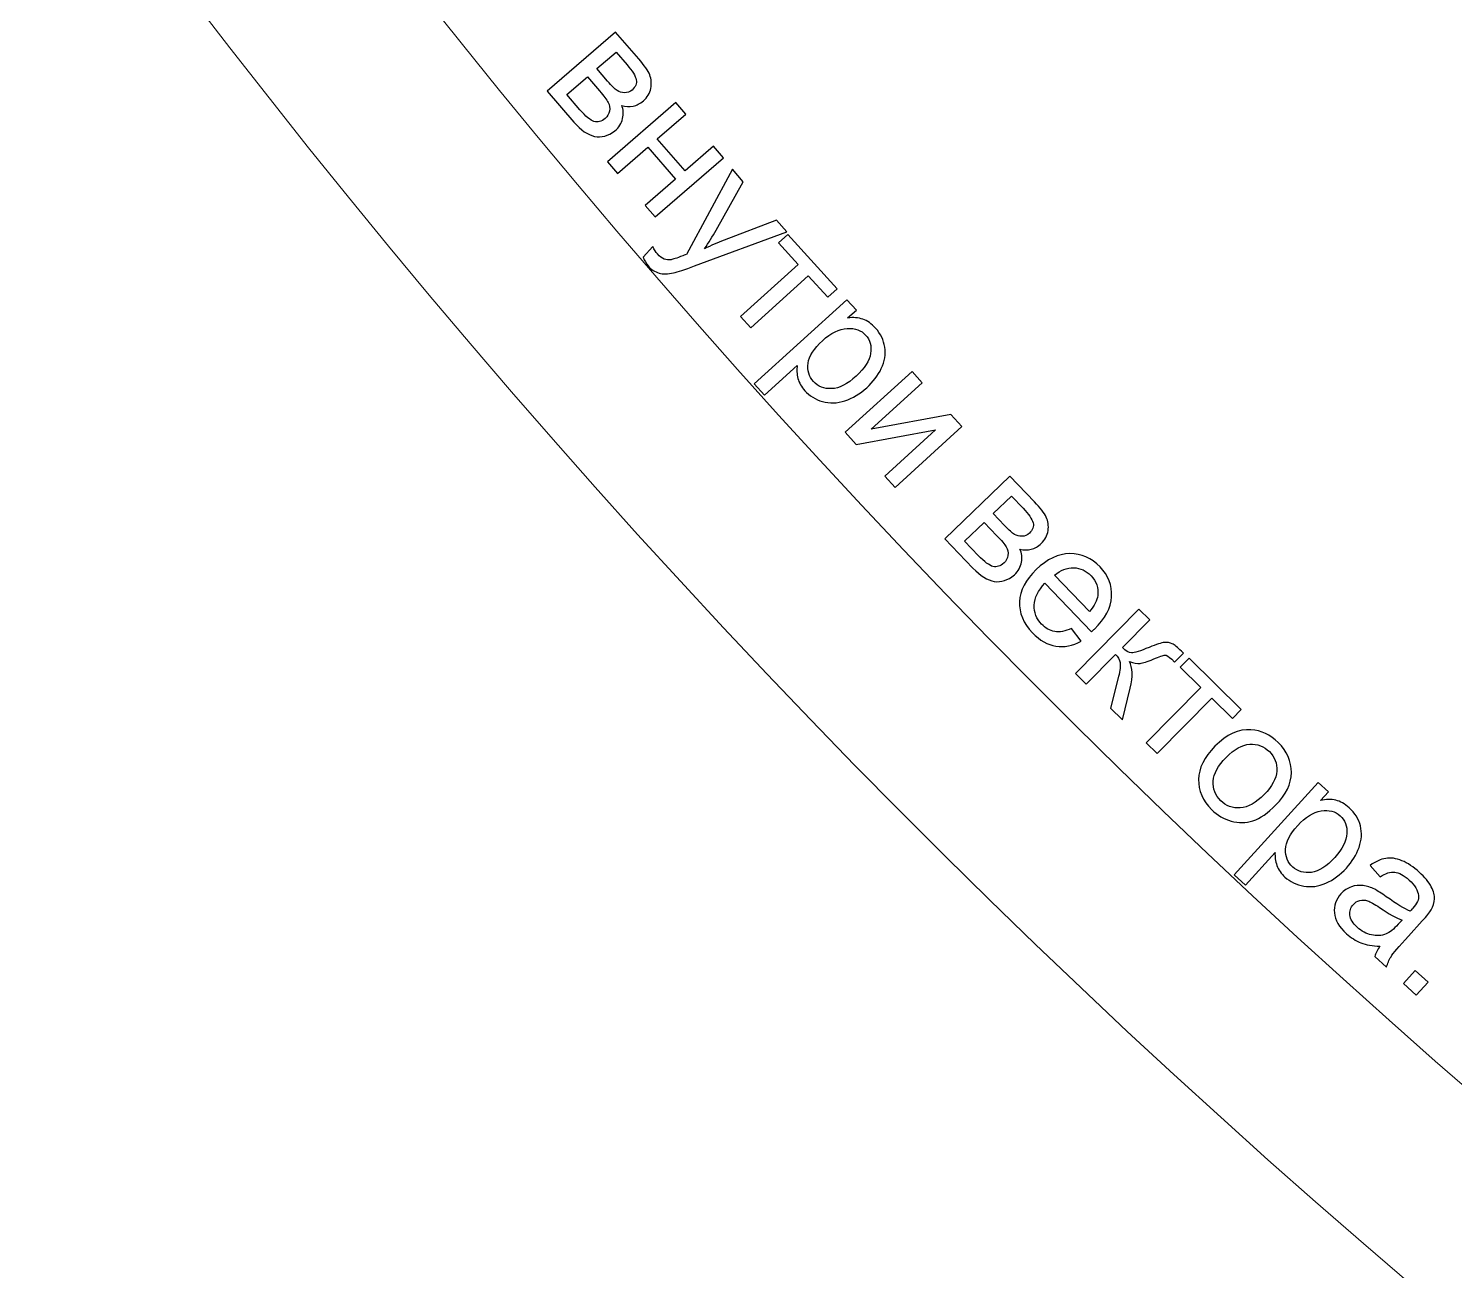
# Model space of a CAD drawing. Header units: millimetres. Extents: x -998 to 1016, y -1915 to 1914.
# Drawn here: x -131.8 to -62.6, y -1818.9 to -1758.6 of the extents above; entities that cross this region are included whole.
import ezdxf

# ---------------------------------------------------------------- set-up
doc = ezdxf.new("R2010")
doc.units = ezdxf.units.MM
doc.header["$MEASUREMENT"] = 0
doc.layers.add('layer 1', color=7, linetype='Continuous')

msp = doc.modelspace()

# ---------------------------------------------------------------- linework, layer by layer
at = {"layer": 'layer 1', "color": 2, "lineweight": 20}
msp.add_open_spline([(194.3957, -1114.8459), (124.2, -1114.8458), (58.2417, -1132.9496), (0.896, -1164.7091), (0.896, -1164.7091), (0.896, -1164.7091), (-12.0945, -1172.2086), (-12.0945, -1172.2086), (-12.0945, -1172.2086), (-125.2622, -1240.5539), (-201.8214, -1363.3757), (-205.4554, -1504.3458), (-205.4554, -1504.3458), (-205.4554, -1504.3458), (-170.9966, -1504.3458), (-170.9966, -1504.3458), (-170.9966, -1504.3458), (-170.9965, -1502.689), (-169.6534, -1501.3459), (-167.9964, -1501.3458), (-167.9964, -1501.3458), (-166.3398, -1501.3458), (-164.9752, -1502.6895), (-164.9966, -1504.3458), (-164.9966, -1504.3458), (-164.9966, -1504.3458), (-164.9967, -1504.3537), (-164.9967, -1504.3537), (-164.9967, -1504.3537), (-164.9967, -1504.3537), (-164.9967, -1525.3381), (-164.9967, -1525.3381), (-164.9967, -1525.3381), (-164.9967, -1525.3381), (-164.9966, -1525.3459), (-164.9966, -1525.3459), (-164.9966, -1525.3459), (-164.9752, -1527.0022), (-166.3398, -1528.3458), (-167.9966, -1528.3459), (-167.9966, -1528.3459), (-169.6534, -1528.3458), (-170.9965, -1527.0026), (-170.9965, -1525.3457), (-170.9965, -1525.3457), (-170.9965, -1525.3457), (-205.4554, -1525.3457), (-205.4554, -1525.3457), (-205.4554, -1525.3457), (-201.8212, -1666.315), (-125.2624, -1789.1349), (-12.0967, -1857.4819), (-12.0967, -1857.4819), (-12.0967, -1857.4819), (0.8935, -1864.9816), (0.8935, -1864.9816), (0.8935, -1864.9816), (58.2391, -1896.7429), (124.1991, -1914.8459), (194.3956, -1914.8459), (194.3956, -1914.8459), (263.5146, -1914.8459), (328.5246, -1897.2959), (385.2469, -1866.4366), (385.2469, -1866.4366), (385.2469, -1866.4366), (367.9563, -1836.489), (367.9563, -1836.489), (367.9563, -1836.489), (366.5217, -1837.3173), (364.6868, -1836.8255), (363.8584, -1835.3909), (363.8584, -1835.3909), (363.03, -1833.956), (363.5113, -1832.1024), (364.9564, -1831.2928), (364.9564, -1831.2928), (364.9564, -1831.2928), (364.9632, -1831.289), (364.9632, -1831.289), (364.9632, -1831.289), (364.9632, -1831.289), (383.1363, -1820.7968), (383.1363, -1820.7968), (383.1363, -1820.7968), (383.1363, -1820.7968), (383.143, -1820.7928), (383.143, -1820.7928), (383.143, -1820.7928), (384.5665, -1819.946), (386.4126, -1820.4561), (387.241, -1821.8909), (387.241, -1821.8909), (388.0694, -1823.3256), (387.5779, -1825.1605), (386.143, -1825.9889), (386.143, -1825.9889), (386.143, -1825.9889), (403.4201, -1855.9137), (403.4201, -1855.9137), (403.4201, -1855.9137), (515.9759, -1786.7795), (591.7027, -1663.5077), (594.3007, -1522.3458), (594.3007, -1522.3458), (594.3007, -1522.3458), (594.3007, -1507.3459), (594.3007, -1507.3459), (594.3007, -1507.3459), (591.7029, -1366.1862), (515.9772, -1242.9176), (403.4252, -1173.7812), (403.4252, -1173.7812), (403.4252, -1173.7812), (386.1526, -1203.6984), (386.1526, -1203.6984), (386.1526, -1203.6984), (387.5872, -1204.5268), (388.079, -1206.3617), (387.2506, -1207.7965), (387.2506, -1207.7965), (386.4221, -1209.2312), (384.5762, -1209.7413), (383.1525, -1208.8946), (383.1525, -1208.8946), (383.1525, -1208.8946), (383.1459, -1208.8906), (383.1459, -1208.8906), (383.1459, -1208.8906), (383.1459, -1208.8906), (364.9728, -1198.3983), (364.9728, -1198.3983), (364.9728, -1198.3983), (364.9728, -1198.3983), (364.9661, -1198.3945), (364.9661, -1198.3945), (364.9661, -1198.3945), (363.5207, -1197.5851), (363.0396, -1195.7313), (363.868, -1194.2965), (363.868, -1194.2965), (364.6963, -1192.8617), (366.531, -1192.37), (367.9659, -1193.1984), (367.9659, -1193.1984), (367.9659, -1193.1984), (385.2521, -1163.2578), (385.2521, -1163.2578), (385.2521, -1163.2578), (328.5313, -1132.3934), (263.5166, -1114.8459), (194.3957, -1114.8459)], degree=3, knots=[0, 0, 0, 0, 0.025641, 0.025641, 0.025641, 0.025641, 0.0512821, 0.0512821, 0.0512821, 0.0512821, 0.0769231, 0.0769231, 0.0769231, 0.0769231, 0.1025641, 0.1025641, 0.1025641, 0.1025641, 0.1282051, 0.1282051, 0.1282051, 0.1282051, 0.1538462, 0.1538462, 0.1538462, 0.1538462, 0.1794872, 0.1794872, 0.1794872, 0.1794872, 0.2051282, 0.2051282, 0.2051282, 0.2051282, 0.2307692, 0.2307692, 0.2307692, 0.2307692, 0.2564103, 0.2564103, 0.2564103, 0.2564103, 0.2820513, 0.2820513, 0.2820513, 0.2820513, 0.3076923, 0.3076923, 0.3076923, 0.3076923, 0.3333333, 0.3333333, 0.3333333, 0.3333333, 0.3589744, 0.3589744, 0.3589744, 0.3589744, 0.3846154, 0.3846154, 0.3846154, 0.3846154, 0.4102564, 0.4102564, 0.4102564, 0.4102564, 0.4358974, 0.4358974, 0.4358974, 0.4358974, 0.4615385, 0.4615385, 0.4615385, 0.4615385, 0.4871795, 0.4871795, 0.4871795, 0.4871795, 0.5128205, 0.5128205, 0.5128205, 0.5128205, 0.5384615, 0.5384615, 0.5384615, 0.5384615, 0.5641026, 0.5641026, 0.5641026, 0.5641026, 0.5897436, 0.5897436, 0.5897436, 0.5897436, 0.6153846, 0.6153846, 0.6153846, 0.6153846, 0.6410256, 0.6410256, 0.6410256, 0.6410256, 0.6666667, 0.6666667, 0.6666667, 0.6666667, 0.6923077, 0.6923077, 0.6923077, 0.6923077, 0.7179487, 0.7179487, 0.7179487, 0.7179487, 0.7435897, 0.7435897, 0.7435897, 0.7435897, 0.7692308, 0.7692308, 0.7692308, 0.7692308, 0.7948718, 0.7948718, 0.7948718, 0.7948718, 0.8205128, 0.8205128, 0.8205128, 0.8205128, 0.8461538, 0.8461538, 0.8461538, 0.8461538, 0.8717949, 0.8717949, 0.8717949, 0.8717949, 0.8974359, 0.8974359, 0.8974359, 0.8974359, 0.9230769, 0.9230769, 0.9230769, 0.9230769, 0.9487179, 0.9487179, 0.9487179, 0.9487179, 1, 1, 1, 1], dxfattribs=at)
at = {"layer": 'layer 1', "color": 250, "lineweight": 20}
msp.add_open_spline([(-196.2882, -1498.3028), (-196.2882, -1498.3028), (-196.1118, -1534.3457), (-196.1118, -1534.3457), (-196.1118, -1534.3457), (-189.6966, -1664.3935), (-119.0087, -1782.3638), (-7.5194, -1849.7323), (-7.5194, -1849.7323), (-7.5194, -1849.7323), (5.3237, -1857.1471), (5.3237, -1857.1471), (5.3237, -1857.1471), (63.3321, -1889.2601), (128.1011, -1905.8459), (194.3956, -1905.8459), (194.3956, -1905.8459), (269.9836, -1905.8459), (333.9758, -1880.035), (398.2295, -1843.2738)], degree=3, knots=[0, 0, 0, 0, 0.1666667, 0.1666667, 0.1666667, 0.1666667, 0.3333333, 0.3333333, 0.3333333, 0.3333333, 0.5, 0.5, 0.5, 0.5, 0.6666667, 0.6666667, 0.6666667, 0.6666667, 1, 1, 1, 1], dxfattribs=at)
at = {"layer": 'layer 1', "color": 250}
for points, knots in [([(-103.3241, -1758.7656), (-103.3241, -1758.7656), (-102.203, -1760.0618), (-102.203, -1760.0618), (-102.203, -1760.0618), (-101.9266, -1760.3814), (-101.7481, -1760.6409), (-101.6674, -1760.842), (-101.6674, -1760.842), (-101.5867, -1761.0432), (-101.5681, -1761.2603), (-101.6141, -1761.495), (-101.6141, -1761.495), (-101.6588, -1761.7283), (-101.7799, -1761.9309), (-101.9775, -1762.1019), (-101.9775, -1762.1019), (-102.1359, -1762.2387), (-102.3031, -1762.3261), (-102.4778, -1762.3614), (-102.4778, -1762.3614), (-102.6511, -1762.3981), (-102.8346, -1762.3855), (-103.0285, -1762.3222), (-103.0285, -1762.3222), (-102.945, -1762.5233), (-102.9305, -1762.7376), (-102.9837, -1762.9639), (-102.9837, -1762.9639), (-103.0369, -1763.1901), (-103.1609, -1763.3887), (-103.3571, -1763.5582), (-103.3571, -1763.5582), (-103.6895, -1763.8093), (-104.0203, -1763.898), (-104.3483, -1763.826), (-104.3483, -1763.826), (-104.6778, -1763.7538), (-105.0098, -1763.5222), (-105.3475, -1763.1327), (-105.3475, -1763.1327), (-105.3475, -1763.1327), (-106.6423, -1761.6361), (-106.6423, -1761.6361), (-106.6423, -1761.6361), (-106.6423, -1761.6361), (-103.3241, -1758.7656), (-103.3241, -1758.7656)], [0, 0, 0, 0, 0.0769231, 0.0769231, 0.0769231, 0.0769231, 0.1538462, 0.1538462, 0.1538462, 0.1538462, 0.2307692, 0.2307692, 0.2307692, 0.2307692, 0.3076923, 0.3076923, 0.3076923, 0.3076923, 0.3846154, 0.3846154, 0.3846154, 0.3846154, 0.4615385, 0.4615385, 0.4615385, 0.4615385, 0.5384615, 0.5384615, 0.5384615, 0.5384615, 0.6153846, 0.6153846, 0.6153846, 0.6153846, 0.6923077, 0.6923077, 0.6923077, 0.6923077, 0.7692308, 0.7692308, 0.7692308, 0.7692308, 0.8461538, 0.8461538, 0.8461538, 0.8461538, 1, 1, 1, 1]), ([(-104.2339, -1760.537), (-104.2339, -1760.537), (-103.7155, -1761.1367), (-103.7155, -1761.1367), (-103.7155, -1761.1367), (-103.5075, -1761.3764), (-103.3538, -1761.5289), (-103.2502, -1761.5972), (-103.2502, -1761.5972), (-103.1481, -1761.6655), (-103.0278, -1761.7012), (-102.8909, -1761.7072), (-102.8909, -1761.7072), (-102.754, -1761.7117), (-102.6316, -1761.6684), (-102.5265, -1761.5772), (-102.5265, -1761.5772), (-102.3513, -1761.4248), (-102.2821, -1761.2577), (-102.3217, -1761.0746), (-102.3217, -1761.0746), (-102.3599, -1760.8914), (-102.5086, -1760.6499), (-102.7678, -1760.35), (-102.7678, -1760.35), (-102.7678, -1760.35), (-103.3036, -1759.7307), (-103.3036, -1759.7307), (-103.3036, -1759.7307), (-103.3036, -1759.7307), (-104.2339, -1760.537), (-104.2339, -1760.537)], [0, 0, 0, 0, 0.1111111, 0.1111111, 0.1111111, 0.1111111, 0.2222222, 0.2222222, 0.2222222, 0.2222222, 0.3333333, 0.3333333, 0.3333333, 0.3333333, 0.4444444, 0.4444444, 0.4444444, 0.4444444, 0.5555556, 0.5555556, 0.5555556, 0.5555556, 0.6666667, 0.6666667, 0.6666667, 0.6666667, 0.7777778, 0.7777778, 0.7777778, 0.7777778, 1, 1, 1, 1]), ([(-105.6927, -1761.7991), (-105.6927, -1761.7991), (-105.0531, -1762.539), (-105.0531, -1762.539), (-105.0531, -1762.539), (-104.7767, -1762.8571), (-104.5509, -1763.0443), (-104.374, -1763.0994), (-104.374, -1763.0994), (-104.1971, -1763.1544), (-104.0155, -1763.1063), (-103.829, -1762.9552), (-103.829, -1762.9552), (-103.7226, -1762.864), (-103.6544, -1762.7436), (-103.6232, -1762.5965), (-103.6232, -1762.5965), (-103.5919, -1762.4496), (-103.6128, -1762.3114), (-103.6844, -1762.1794), (-103.6844, -1762.1794), (-103.756, -1762.0487), (-103.8973, -1761.8607), (-104.1081, -1761.6169), (-104.1081, -1761.6169), (-104.1081, -1761.6169), (-104.6964, -1760.9358), (-104.6964, -1760.9358), (-104.6964, -1760.9358), (-104.6964, -1760.9358), (-105.6927, -1761.7991), (-105.6927, -1761.7991)], [0, 0, 0, 0, 0.1111111, 0.1111111, 0.1111111, 0.1111111, 0.2222222, 0.2222222, 0.2222222, 0.2222222, 0.3333333, 0.3333333, 0.3333333, 0.3333333, 0.4444444, 0.4444444, 0.4444444, 0.4444444, 0.5555556, 0.5555556, 0.5555556, 0.5555556, 0.6666667, 0.6666667, 0.6666667, 0.6666667, 0.7777778, 0.7777778, 0.7777778, 0.7777778, 1, 1, 1, 1]), ([(-100.4045, -1762.1881), (-100.4045, -1762.1881), (-99.9187, -1762.7501), (-99.9187, -1762.7501), (-99.9187, -1762.7501), (-99.9187, -1762.7501), (-101.299, -1763.9452), (-101.299, -1763.9452), (-101.299, -1763.9452), (-101.299, -1763.9452), (-99.9499, -1765.5049), (-99.9499, -1765.5049), (-99.9499, -1765.5049), (-99.9499, -1765.5049), (-98.5696, -1764.3097), (-98.5696, -1764.3097), (-98.5696, -1764.3097), (-98.5696, -1764.3097), (-98.0825, -1764.8716), (-98.0825, -1764.8716), (-98.0825, -1764.8716), (-98.0825, -1764.8716), (-101.4007, -1767.742), (-101.4007, -1767.742), (-101.4007, -1767.742), (-101.4007, -1767.742), (-101.8865, -1767.1801), (-101.8865, -1767.1801), (-101.8865, -1767.1801), (-101.8865, -1767.1801), (-100.4152, -1765.9066), (-100.4152, -1765.9066), (-100.4152, -1765.9066), (-100.4152, -1765.9066), (-101.7643, -1764.3484), (-101.7643, -1764.3484), (-101.7643, -1764.3484), (-101.7643, -1764.3484), (-103.2356, -1765.6219), (-103.2356, -1765.6219), (-103.2356, -1765.6219), (-103.2356, -1765.6219), (-103.7227, -1765.0586), (-103.7227, -1765.0586), (-103.7227, -1765.0586), (-103.7227, -1765.0586), (-100.4045, -1762.1881), (-100.4045, -1762.1881)], [0, 0, 0, 0, 0.0769231, 0.0769231, 0.0769231, 0.0769231, 0.1538462, 0.1538462, 0.1538462, 0.1538462, 0.2307692, 0.2307692, 0.2307692, 0.2307692, 0.3076923, 0.3076923, 0.3076923, 0.3076923, 0.3846154, 0.3846154, 0.3846154, 0.3846154, 0.4615385, 0.4615385, 0.4615385, 0.4615385, 0.5384615, 0.5384615, 0.5384615, 0.5384615, 0.6153846, 0.6153846, 0.6153846, 0.6153846, 0.6923077, 0.6923077, 0.6923077, 0.6923077, 0.7692308, 0.7692308, 0.7692308, 0.7692308, 0.8461538, 0.8461538, 0.8461538, 0.8461538, 1, 1, 1, 1]), ([(-101.9909, -1769.6926), (-101.9909, -1769.6926), (-101.5167, -1769.1737), (-101.5167, -1769.1737), (-101.5167, -1769.1737), (-101.4435, -1769.3255), (-101.3677, -1769.4477), (-101.288, -1769.5387), (-101.288, -1769.5387), (-101.1797, -1769.6634), (-101.0732, -1769.7459), (-100.967, -1769.7845), (-100.967, -1769.7845), (-100.8594, -1769.8231), (-100.7479, -1769.8349), (-100.6323, -1769.8171), (-100.6323, -1769.8171), (-100.5449, -1769.8036), (-100.3563, -1769.7414), (-100.0652, -1769.6275), (-100.0652, -1769.6275), (-100.0244, -1769.6103), (-99.9639, -1769.5873), (-99.8837, -1769.5583), (-99.8837, -1769.5583), (-99.8837, -1769.5583), (-97.6495, -1765.4224), (-97.6495, -1765.4224), (-97.6495, -1765.4224), (-97.6495, -1765.4224), (-97.1254, -1766.0292), (-97.1254, -1766.0292), (-97.1254, -1766.0292), (-97.1254, -1766.0292), (-98.4483, -1768.3824), (-98.4483, -1768.3824), (-98.4483, -1768.3824), (-98.6151, -1768.683), (-98.8018, -1768.9837), (-99.0095, -1769.2874), (-99.0095, -1769.2874), (-98.6947, -1769.1282), (-98.377, -1768.9873), (-98.0534, -1768.8647), (-98.0534, -1768.8647), (-98.0534, -1768.8647), (-95.5056, -1767.8999), (-95.5056, -1767.8999), (-95.5056, -1767.8999), (-95.5056, -1767.8999), (-95.0185, -1768.4632), (-95.0185, -1768.4632), (-95.0185, -1768.4632), (-95.0185, -1768.4632), (-99.4854, -1770.1196), (-99.4854, -1770.1196), (-99.4854, -1770.1196), (-99.9665, -1770.2999), (-100.3086, -1770.4113), (-100.5114, -1770.4553), (-100.5114, -1770.4553), (-100.7833, -1770.5168), (-101.0175, -1770.5187), (-101.2155, -1770.4653), (-101.2155, -1770.4653), (-101.4149, -1770.4104), (-101.5908, -1770.2934), (-101.7461, -1770.1154), (-101.7461, -1770.1154), (-101.8402, -1770.0061), (-101.9218, -1769.8656), (-101.9909, -1769.6926)], [0, 0, 0, 0, 0.0526316, 0.0526316, 0.0526316, 0.0526316, 0.1052632, 0.1052632, 0.1052632, 0.1052632, 0.1578947, 0.1578947, 0.1578947, 0.1578947, 0.2105263, 0.2105263, 0.2105263, 0.2105263, 0.2631579, 0.2631579, 0.2631579, 0.2631579, 0.3157895, 0.3157895, 0.3157895, 0.3157895, 0.3684211, 0.3684211, 0.3684211, 0.3684211, 0.4210526, 0.4210526, 0.4210526, 0.4210526, 0.4736842, 0.4736842, 0.4736842, 0.4736842, 0.5263158, 0.5263158, 0.5263158, 0.5263158, 0.5789474, 0.5789474, 0.5789474, 0.5789474, 0.6315789, 0.6315789, 0.6315789, 0.6315789, 0.6842105, 0.6842105, 0.6842105, 0.6842105, 0.7368421, 0.7368421, 0.7368421, 0.7368421, 0.7894737, 0.7894737, 0.7894737, 0.7894737, 0.8421053, 0.8421053, 0.8421053, 0.8421053, 0.8947368, 0.8947368, 0.8947368, 0.8947368, 1, 1, 1, 1]), ([(-94.9615, -1768.586), (-94.9615, -1768.586), (-92.5639, -1771.2281), (-92.5639, -1771.2281), (-92.5639, -1771.2281), (-92.5639, -1771.2281), (-93.0189, -1771.6411), (-93.0189, -1771.6411), (-93.0189, -1771.6411), (-93.0189, -1771.6411), (-93.9694, -1770.5946), (-93.9694, -1770.5946), (-93.9694, -1770.5946), (-93.9694, -1770.5946), (-96.765, -1773.1308), (-96.765, -1773.1308), (-96.765, -1773.1308), (-96.765, -1773.1308), (-97.2629, -1772.5829), (-97.2629, -1772.5829), (-97.2629, -1772.5829), (-97.2629, -1772.5829), (-94.4673, -1770.0468), (-94.4673, -1770.0468), (-94.4673, -1770.0468), (-94.4673, -1770.0468), (-95.4178, -1768.9989), (-95.4178, -1768.9989), (-95.4178, -1768.9989), (-95.4178, -1768.9989), (-94.9615, -1768.586), (-94.9615, -1768.586)], [0, 0, 0, 0, 0.1111111, 0.1111111, 0.1111111, 0.1111111, 0.2222222, 0.2222222, 0.2222222, 0.2222222, 0.3333333, 0.3333333, 0.3333333, 0.3333333, 0.4444444, 0.4444444, 0.4444444, 0.4444444, 0.5555556, 0.5555556, 0.5555556, 0.5555556, 0.6666667, 0.6666667, 0.6666667, 0.6666667, 0.7777778, 0.7777778, 0.7777778, 0.7777778, 1, 1, 1, 1]), ([(-96.5888, -1775.8399), (-96.5888, -1775.8399), (-92.0904, -1771.7578), (-92.0904, -1771.7578), (-92.0904, -1771.7578), (-92.0904, -1771.7578), (-91.635, -1772.2606), (-91.635, -1772.2606), (-91.635, -1772.2606), (-91.635, -1772.2606), (-92.0575, -1772.6439), (-92.0575, -1772.6439), (-92.0575, -1772.6439), (-91.7852, -1772.6123), (-91.5396, -1772.6329), (-91.3221, -1772.7072), (-91.3221, -1772.7072), (-91.1032, -1772.7815), (-90.8983, -1772.9251), (-90.706, -1773.1363), (-90.706, -1773.1363), (-90.4541, -1773.4138), (-90.3026, -1773.7239), (-90.2539, -1774.0667), (-90.2539, -1774.0667), (-90.2037, -1774.4081), (-90.2595, -1774.7511), (-90.4224, -1775.0958), (-90.4224, -1775.0958), (-90.584, -1775.4404), (-90.8203, -1775.7528), (-91.1302, -1776.0342), (-91.1302, -1776.0342), (-91.4625, -1776.3355), (-91.8163, -1776.548), (-92.1913, -1776.6701), (-92.1913, -1776.6701), (-92.5665, -1776.7923), (-92.9277, -1776.8044), (-93.2765, -1776.7063), (-93.2765, -1776.7063), (-93.6252, -1776.6069), (-93.9121, -1776.4325), (-94.1398, -1776.1804), (-94.1398, -1776.1804), (-94.3066, -1775.9973), (-94.4172, -1775.7971), (-94.4727, -1775.5813), (-94.4727, -1775.5813), (-94.5281, -1775.3641), (-94.5385, -1775.1553), (-94.505, -1774.955), (-94.505, -1774.955), (-94.505, -1774.955), (-96.0881, -1776.3907), (-96.0881, -1776.3907), (-96.0881, -1776.3907), (-96.0881, -1776.3907), (-96.5888, -1775.8399), (-96.5888, -1775.8399)], [0, 0, 0, 0, 0.0625, 0.0625, 0.0625, 0.0625, 0.125, 0.125, 0.125, 0.125, 0.1875, 0.1875, 0.1875, 0.1875, 0.25, 0.25, 0.25, 0.25, 0.3125, 0.3125, 0.3125, 0.3125, 0.375, 0.375, 0.375, 0.375, 0.4375, 0.4375, 0.4375, 0.4375, 0.5, 0.5, 0.5, 0.5, 0.5625, 0.5625, 0.5625, 0.5625, 0.625, 0.625, 0.625, 0.625, 0.6875, 0.6875, 0.6875, 0.6875, 0.75, 0.75, 0.75, 0.75, 0.8125, 0.8125, 0.8125, 0.8125, 0.875, 0.875, 0.875, 0.875, 1, 1, 1, 1]), ([(-93.2814, -1773.75), (-93.6997, -1774.1291), (-93.9332, -1774.4951), (-93.9789, -1774.8451), (-93.9789, -1774.8451), (-94.0247, -1775.1966), (-93.9395, -1775.4927), (-93.7202, -1775.7336), (-93.7202, -1775.7336), (-93.4982, -1775.9786), (-93.2044, -1776.0937), (-92.839, -1776.0802), (-92.839, -1776.0802), (-92.4735, -1776.0667), (-92.0732, -1775.8627), (-91.6379, -1775.4681), (-91.6379, -1775.4681), (-91.224, -1775.0918), (-90.9919, -1774.7258), (-90.9404, -1774.3673), (-90.9404, -1774.3673), (-90.8889, -1774.0101), (-90.9701, -1773.7126), (-91.185, -1773.4761), (-91.185, -1773.4761), (-91.3972, -1773.2422), (-91.6966, -1773.1342), (-92.0789, -1773.1519), (-92.0789, -1773.1519), (-92.4628, -1773.1711), (-92.8631, -1773.3696), (-93.2814, -1773.75)], [0, 0, 0, 0, 0.1111111, 0.1111111, 0.1111111, 0.1111111, 0.2222222, 0.2222222, 0.2222222, 0.2222222, 0.3333333, 0.3333333, 0.3333333, 0.3333333, 0.4444444, 0.4444444, 0.4444444, 0.4444444, 0.5555556, 0.5555556, 0.5555556, 0.5555556, 0.6666667, 0.6666667, 0.6666667, 0.6666667, 0.7777778, 0.7777778, 0.7777778, 0.7777778, 1, 1, 1, 1]), ([(-88.9321, -1775.2505), (-88.9321, -1775.2505), (-88.4328, -1775.8026), (-88.4328, -1775.8026), (-88.4328, -1775.8026), (-88.4328, -1775.8026), (-90.9115, -1778.053), (-90.9115, -1778.053), (-90.9115, -1778.053), (-90.9115, -1778.053), (-87.0452, -1777.3293), (-87.0452, -1777.3293), (-87.0452, -1777.3293), (-87.0452, -1777.3293), (-86.5063, -1777.9236), (-86.5063, -1777.9236), (-86.5063, -1777.9236), (-86.5063, -1777.9236), (-89.7582, -1780.8742), (-89.7582, -1780.8742), (-89.7582, -1780.8742), (-89.7582, -1780.8742), (-90.259, -1780.3235), (-90.259, -1780.3235), (-90.259, -1780.3235), (-90.259, -1780.3235), (-87.7944, -1778.0872), (-87.7944, -1778.0872), (-87.7944, -1778.0872), (-87.7944, -1778.0872), (-91.6451, -1778.7954), (-91.6451, -1778.7954), (-91.6451, -1778.7954), (-91.6451, -1778.7954), (-92.1841, -1778.2011), (-92.1841, -1778.2011), (-92.1841, -1778.2011), (-92.1841, -1778.2011), (-88.9321, -1775.2505), (-88.9321, -1775.2505)], [0, 0, 0, 0, 0.0909091, 0.0909091, 0.0909091, 0.0909091, 0.1818182, 0.1818182, 0.1818182, 0.1818182, 0.2727273, 0.2727273, 0.2727273, 0.2727273, 0.3636364, 0.3636364, 0.3636364, 0.3636364, 0.4545455, 0.4545455, 0.4545455, 0.4545455, 0.5454545, 0.5454545, 0.5454545, 0.5454545, 0.6363636, 0.6363636, 0.6363636, 0.6363636, 0.7272727, 0.7272727, 0.7272727, 0.7272727, 0.8181818, 0.8181818, 0.8181818, 0.8181818, 1, 1, 1, 1]), ([(-84.1767, -1780.3364), (-84.1767, -1780.3364), (-82.9888, -1781.5742), (-82.9888, -1781.5742), (-82.9888, -1781.5742), (-82.6971, -1781.878), (-82.5056, -1782.128), (-82.4141, -1782.3243), (-82.4141, -1782.3243), (-82.3227, -1782.5205), (-82.2934, -1782.7379), (-82.3275, -1782.9735), (-82.3275, -1782.9735), (-82.3603, -1783.2092), (-82.4706, -1783.4178), (-82.66, -1783.5996), (-82.66, -1783.5996), (-82.8113, -1783.7447), (-82.9722, -1783.8391), (-83.1444, -1783.884), (-83.1444, -1783.884), (-83.3166, -1783.9289), (-83.5015, -1783.9258), (-83.6976, -1783.8733), (-83.6976, -1783.8733), (-83.6033, -1784.0696), (-83.5782, -1784.2827), (-83.6194, -1784.5112), (-83.6194, -1784.5112), (-83.6607, -1784.7398), (-83.7753, -1784.9442), (-83.9618, -1785.1232), (-83.9618, -1785.1232), (-84.2811, -1785.3923), (-84.6072, -1785.4977), (-84.9388, -1785.4422), (-84.9388, -1785.4422), (-85.2703, -1785.3867), (-85.6157, -1785.1732), (-85.9722, -1784.8015), (-85.9722, -1784.8015), (-85.9722, -1784.8015), (-87.3418, -1783.3744), (-87.3418, -1783.3744), (-87.3418, -1783.3744), (-87.3418, -1783.3744), (-84.1767, -1780.3364), (-84.1767, -1780.3364)], [0, 0, 0, 0, 0.0769231, 0.0769231, 0.0769231, 0.0769231, 0.1538462, 0.1538462, 0.1538462, 0.1538462, 0.2307692, 0.2307692, 0.2307692, 0.2307692, 0.3076923, 0.3076923, 0.3076923, 0.3076923, 0.3846154, 0.3846154, 0.3846154, 0.3846154, 0.4615385, 0.4615385, 0.4615385, 0.4615385, 0.5384615, 0.5384615, 0.5384615, 0.5384615, 0.6153846, 0.6153846, 0.6153846, 0.6153846, 0.6923077, 0.6923077, 0.6923077, 0.6923077, 0.7692308, 0.7692308, 0.7692308, 0.7692308, 0.8461538, 0.8461538, 0.8461538, 0.8461538, 1, 1, 1, 1]), ([(-84.9934, -1782.1514), (-84.9934, -1782.1514), (-84.4439, -1782.7236), (-84.4439, -1782.7236), (-84.4439, -1782.7236), (-84.2255, -1782.9526), (-84.062, -1783.0982), (-83.9563, -1783.1603), (-83.9563, -1783.1603), (-83.8505, -1783.2226), (-83.7291, -1783.2538), (-83.5923, -1783.2511), (-83.5923, -1783.2511), (-83.454, -1783.2485), (-83.3354, -1783.1993), (-83.2337, -1783.1021), (-83.2337, -1783.1021), (-83.067, -1782.9415), (-83.0074, -1782.7708), (-83.0552, -1782.5901), (-83.0552, -1782.5901), (-83.1028, -1782.4094), (-83.2648, -1782.1749), (-83.5395, -1781.8895), (-83.5395, -1781.8895), (-83.5395, -1781.8895), (-84.1061, -1781.2989), (-84.1061, -1781.2989), (-84.1061, -1781.2989), (-84.1061, -1781.2989), (-84.9934, -1782.1514), (-84.9934, -1782.1514)], [0, 0, 0, 0, 0.1111111, 0.1111111, 0.1111111, 0.1111111, 0.2222222, 0.2222222, 0.2222222, 0.2222222, 0.3333333, 0.3333333, 0.3333333, 0.3333333, 0.4444444, 0.4444444, 0.4444444, 0.4444444, 0.5555556, 0.5555556, 0.5555556, 0.5555556, 0.6666667, 0.6666667, 0.6666667, 0.6666667, 0.7777778, 0.7777778, 0.7777778, 0.7777778, 1, 1, 1, 1]), ([(-86.3852, -1783.4872), (-86.3852, -1783.4872), (-85.7075, -1784.1937), (-85.7075, -1784.1937), (-85.7075, -1784.1937), (-85.4158, -1784.4975), (-85.1804, -1784.6727), (-85.0012, -1784.7182), (-85.0012, -1784.7182), (-84.822, -1784.7636), (-84.6428, -1784.7059), (-84.4647, -1784.5468), (-84.4647, -1784.5468), (-84.363, -1784.4495), (-84.3008, -1784.3269), (-84.2765, -1784.1773), (-84.2765, -1784.1773), (-84.2538, -1784.0292), (-84.2804, -1783.8909), (-84.3592, -1783.7637), (-84.3592, -1783.7637), (-84.438, -1783.6366), (-84.5888, -1783.4573), (-84.8115, -1783.2241), (-84.8115, -1783.2241), (-84.8115, -1783.2241), (-85.4343, -1782.5755), (-85.4343, -1782.5755), (-85.4343, -1782.5755), (-85.4343, -1782.5755), (-86.3852, -1783.4872), (-86.3852, -1783.4872)], [0, 0, 0, 0, 0.1111111, 0.1111111, 0.1111111, 0.1111111, 0.2222222, 0.2222222, 0.2222222, 0.2222222, 0.3333333, 0.3333333, 0.3333333, 0.3333333, 0.4444444, 0.4444444, 0.4444444, 0.4444444, 0.5555556, 0.5555556, 0.5555556, 0.5555556, 0.6666667, 0.6666667, 0.6666667, 0.6666667, 0.7777778, 0.7777778, 0.7777778, 0.7777778, 1, 1, 1, 1]), ([(-81.1912, -1787.7321), (-81.1912, -1787.7321), (-80.7278, -1788.3522), (-80.7278, -1788.3522), (-80.7278, -1788.3522), (-81.1345, -1788.576), (-81.5424, -1788.6545), (-81.9473, -1788.5904), (-81.9473, -1788.5904), (-82.3536, -1788.5249), (-82.7329, -1788.3085), (-83.0852, -1787.9411), (-83.0852, -1787.9411), (-83.5304, -1787.479), (-83.7399, -1786.975), (-83.7152, -1786.4303), (-83.7152, -1786.4303), (-83.6891, -1785.8842), (-83.4203, -1785.3653), (-82.9059, -1784.8722), (-82.9059, -1784.8722), (-82.3732, -1784.3606), (-81.8281, -1784.1003), (-81.2708, -1784.0927), (-81.2708, -1784.0927), (-80.7134, -1784.085), (-80.2254, -1784.3002), (-79.8055, -1784.7368), (-79.8055, -1784.7368), (-79.3997, -1785.1593), (-79.2113, -1785.6435), (-79.243, -1786.1882), (-79.243, -1786.1882), (-79.2734, -1786.7329), (-79.5494, -1787.256), (-80.0722, -1787.7576), (-80.0722, -1787.7576), (-80.1047, -1787.7886), (-80.1527, -1787.8338), (-80.2177, -1787.8929), (-80.2177, -1787.8929), (-80.2177, -1787.8929), (-82.4835, -1785.5318), (-82.4835, -1785.5318), (-82.4835, -1785.5318), (-82.8127, -1785.8855), (-82.984, -1786.2394), (-82.9986, -1786.5936), (-82.9986, -1786.5936), (-83.0147, -1786.9478), (-82.8952, -1787.257), (-82.6415, -1787.5212), (-82.6415, -1787.5212), (-82.4526, -1787.7176), (-82.2398, -1787.8364), (-82.0028, -1787.8763), (-82.0028, -1787.8763), (-81.7658, -1787.9161), (-81.4961, -1787.8686), (-81.1912, -1787.7321)], [0, 0, 0, 0, 0.0625, 0.0625, 0.0625, 0.0625, 0.125, 0.125, 0.125, 0.125, 0.1875, 0.1875, 0.1875, 0.1875, 0.25, 0.25, 0.25, 0.25, 0.3125, 0.3125, 0.3125, 0.3125, 0.375, 0.375, 0.375, 0.375, 0.4375, 0.4375, 0.4375, 0.4375, 0.5, 0.5, 0.5, 0.5, 0.5625, 0.5625, 0.5625, 0.5625, 0.625, 0.625, 0.625, 0.625, 0.6875, 0.6875, 0.6875, 0.6875, 0.75, 0.75, 0.75, 0.75, 0.8125, 0.8125, 0.8125, 0.8125, 0.875, 0.875, 0.875, 0.875, 1, 1, 1, 1]), ([(-82.0145, -1785.1387), (-82.0145, -1785.1387), (-80.3179, -1786.905), (-80.3179, -1786.905), (-80.3179, -1786.905), (-80.0748, -1786.6259), (-79.939, -1786.3664), (-79.9133, -1786.128), (-79.9133, -1786.128), (-79.8704, -1785.7584), (-79.98, -1785.4379), (-80.2407, -1785.1666), (-80.2407, -1785.1666), (-80.4775, -1784.9193), (-80.758, -1784.7919), (-81.0854, -1784.7816), (-81.0854, -1784.7816), (-81.4114, -1784.7727), (-81.7205, -1784.8908), (-82.0145, -1785.1387)], [0, 0, 0, 0, 0.1666667, 0.1666667, 0.1666667, 0.1666667, 0.3333333, 0.3333333, 0.3333333, 0.3333333, 0.5, 0.5, 0.5, 0.5, 0.6666667, 0.6666667, 0.6666667, 0.6666667, 1, 1, 1, 1]), ([(-77.9151, -1786.7899), (-77.9151, -1786.7899), (-77.3873, -1787.3134), (-77.3873, -1787.3134), (-77.3873, -1787.3134), (-77.3873, -1787.3134), (-78.7209, -1788.661), (-78.7209, -1788.661), (-78.7209, -1788.661), (-78.5524, -1788.827), (-78.4018, -1788.9125), (-78.2707, -1788.9146), (-78.2707, -1788.9146), (-78.1394, -1788.9166), (-77.8539, -1788.8264), (-77.4155, -1788.6453), (-77.4155, -1788.6453), (-77.0676, -1788.5018), (-76.8216, -1788.4227), (-76.6805, -1788.4079), (-76.6805, -1788.4079), (-76.5379, -1788.3931), (-76.4109, -1788.415), (-76.2998, -1788.4706), (-76.2998, -1788.4706), (-76.1886, -1788.5262), (-76.0396, -1788.6456), (-75.8544, -1788.83), (-75.8544, -1788.83), (-75.8544, -1788.83), (-75.7477, -1788.935), (-75.7477, -1788.935), (-75.7477, -1788.935), (-75.7477, -1788.935), (-76.1818, -1789.3729), (-76.1818, -1789.3729), (-76.1818, -1789.3729), (-76.1818, -1789.3729), (-76.3249, -1789.224), (-76.3249, -1789.224), (-76.3249, -1789.224), (-76.4639, -1789.0864), (-76.5737, -1789.0195), (-76.6541, -1789.0204), (-76.6541, -1789.0204), (-76.7373, -1789.0228), (-76.9268, -1789.0896), (-77.2224, -1789.2193), (-77.2224, -1789.2193), (-77.5039, -1789.3434), (-77.7173, -1789.4127), (-77.8614, -1789.4247), (-77.8614, -1789.4247), (-78.0053, -1789.4367), (-78.1788, -1789.4075), (-78.3815, -1789.3345), (-78.3815, -1789.3345), (-78.2137, -1789.619), (-78.2005, -1790.0509), (-78.339, -1790.6302), (-78.339, -1790.6302), (-78.339, -1790.6302), (-78.7168, -1792.1691), (-78.7168, -1792.1691), (-78.7168, -1792.1691), (-78.7168, -1792.1691), (-79.2981, -1791.5945), (-79.2981, -1791.5945), (-79.2981, -1791.5945), (-79.2981, -1791.5945), (-78.9061, -1790.0697), (-78.9061, -1790.0697), (-78.9061, -1790.0697), (-78.8298, -1789.7611), (-78.8045, -1789.5341), (-78.8292, -1789.3871), (-78.8292, -1789.3871), (-78.8552, -1789.2402), (-78.9265, -1789.1072), (-79.0458, -1788.9895), (-79.0458, -1788.9895), (-79.0458, -1788.9895), (-80.473, -1790.4312), (-80.473, -1790.4312), (-80.473, -1790.4312), (-80.473, -1790.4312), (-81.0023, -1789.9091), (-81.0023, -1789.9091), (-81.0023, -1789.9091), (-81.0023, -1789.9091), (-77.9151, -1786.7899), (-77.9151, -1786.7899)], [0, 0, 0, 0, 0.0416667, 0.0416667, 0.0416667, 0.0416667, 0.0833333, 0.0833333, 0.0833333, 0.0833333, 0.125, 0.125, 0.125, 0.125, 0.1666667, 0.1666667, 0.1666667, 0.1666667, 0.2083333, 0.2083333, 0.2083333, 0.2083333, 0.25, 0.25, 0.25, 0.25, 0.2916667, 0.2916667, 0.2916667, 0.2916667, 0.3333333, 0.3333333, 0.3333333, 0.3333333, 0.375, 0.375, 0.375, 0.375, 0.4166667, 0.4166667, 0.4166667, 0.4166667, 0.4583333, 0.4583333, 0.4583333, 0.4583333, 0.5, 0.5, 0.5, 0.5, 0.5416667, 0.5416667, 0.5416667, 0.5416667, 0.5833333, 0.5833333, 0.5833333, 0.5833333, 0.625, 0.625, 0.625, 0.625, 0.6666667, 0.6666667, 0.6666667, 0.6666667, 0.7083333, 0.7083333, 0.7083333, 0.7083333, 0.75, 0.75, 0.75, 0.75, 0.7916667, 0.7916667, 0.7916667, 0.7916667, 0.8333333, 0.8333333, 0.8333333, 0.8333333, 0.875, 0.875, 0.875, 0.875, 0.9166667, 0.9166667, 0.9166667, 0.9166667, 1, 1, 1, 1]), ([(-75.4788, -1789.1635), (-75.4788, -1789.1635), (-72.9449, -1791.6718), (-72.9449, -1791.6718), (-72.9449, -1791.6718), (-72.9449, -1791.6718), (-73.3776, -1792.1099), (-73.3776, -1792.1099), (-73.3776, -1792.1099), (-73.3776, -1792.1099), (-74.3814, -1791.1153), (-74.3814, -1791.1153), (-74.3814, -1791.1153), (-74.3814, -1791.1153), (-77.0358, -1793.7966), (-77.0358, -1793.7966), (-77.0358, -1793.7966), (-77.0358, -1793.7966), (-77.5608, -1793.2773), (-77.5608, -1793.2773), (-77.5608, -1793.2773), (-77.5608, -1793.2773), (-74.9078, -1790.5961), (-74.9078, -1790.5961), (-74.9078, -1790.5961), (-74.9078, -1790.5961), (-75.9114, -1789.6015), (-75.9114, -1789.6015), (-75.9114, -1789.6015), (-75.9114, -1789.6015), (-75.4788, -1789.1635), (-75.4788, -1789.1635)], [0, 0, 0, 0, 0.1111111, 0.1111111, 0.1111111, 0.1111111, 0.2222222, 0.2222222, 0.2222222, 0.2222222, 0.3333333, 0.3333333, 0.3333333, 0.3333333, 0.4444444, 0.4444444, 0.4444444, 0.4444444, 0.5555556, 0.5555556, 0.5555556, 0.5555556, 0.6666667, 0.6666667, 0.6666667, 0.6666667, 0.7777778, 0.7777778, 0.7777778, 0.7777778, 1, 1, 1, 1]), ([(-74.2264, -1793.4535), (-73.6547, -1792.8751), (-73.0704, -1792.6059), (-72.4751, -1792.6457), (-72.4751, -1792.6457), (-71.9786, -1792.6809), (-71.5366, -1792.8892), (-71.1505, -1793.2709), (-71.1505, -1793.2709), (-70.7224, -1793.695), (-70.5105, -1794.1816), (-70.5162, -1794.7319), (-70.5162, -1794.7319), (-70.5234, -1795.2823), (-70.7703, -1795.8059), (-71.2612, -1796.2999), (-71.2612, -1796.2999), (-71.6584, -1796.7015), (-72.0309, -1796.9578), (-72.3786, -1797.0688), (-72.3786, -1797.0688), (-72.7264, -1797.1798), (-73.0792, -1797.185), (-73.4356, -1797.0843), (-73.4356, -1797.0843), (-73.7907, -1796.9837), (-74.1044, -1796.8), (-74.3768, -1796.5304), (-74.3768, -1796.5304), (-74.8133, -1796.0977), (-75.028, -1795.6084), (-75.0195, -1795.0623), (-75.0195, -1795.0623), (-75.0123, -1794.5162), (-74.7471, -1793.98), (-74.2264, -1793.4535)], [0, 0, 0, 0, 0.1, 0.1, 0.1, 0.1, 0.2, 0.2, 0.2, 0.2, 0.3, 0.3, 0.3, 0.3, 0.4, 0.4, 0.4, 0.4, 0.5, 0.5, 0.5, 0.5, 0.6, 0.6, 0.6, 0.6, 0.7, 0.7, 0.7, 0.7, 0.8, 0.8, 0.8, 0.8, 1, 1, 1, 1]), ([(-73.6831, -1793.9898), (-74.0789, -1794.3899), (-74.287, -1794.7754), (-74.3102, -1795.1464), (-74.3102, -1795.1464), (-74.3319, -1795.5175), (-74.2108, -1795.8342), (-73.9469, -1796.0953), (-73.9469, -1796.0953), (-73.6843, -1796.3548), (-73.3675, -1796.4709), (-72.9962, -1796.4446), (-72.9962, -1796.4446), (-72.6236, -1796.4169), (-72.2356, -1796.1988), (-71.83, -1795.7889), (-71.83, -1795.7889), (-71.4483, -1795.4043), (-71.2473, -1795.0244), (-71.2256, -1794.6534), (-71.2256, -1794.6534), (-71.2039, -1794.2809), (-71.3235, -1793.9656), (-71.5832, -1793.7074), (-71.5832, -1793.7074), (-71.8486, -1793.4463), (-72.1655, -1793.329), (-72.5353, -1793.3538), (-72.5353, -1793.3538), (-72.9052, -1793.3787), (-73.2873, -1793.5911), (-73.6831, -1793.9898)], [0, 0, 0, 0, 0.1111111, 0.1111111, 0.1111111, 0.1111111, 0.2222222, 0.2222222, 0.2222222, 0.2222222, 0.3333333, 0.3333333, 0.3333333, 0.3333333, 0.4444444, 0.4444444, 0.4444444, 0.4444444, 0.5555556, 0.5555556, 0.5555556, 0.5555556, 0.6666667, 0.6666667, 0.6666667, 0.6666667, 0.7777778, 0.7777778, 0.7777778, 0.7777778, 1, 1, 1, 1]), ([(-73.2943, -1799.7014), (-73.2943, -1799.7014), (-69.2154, -1795.2033), (-69.2154, -1795.2033), (-69.2154, -1795.2033), (-69.2154, -1795.2033), (-68.7141, -1795.6584), (-68.7141, -1795.6584), (-68.7141, -1795.6584), (-68.7141, -1795.6584), (-69.0964, -1796.0803), (-69.0964, -1796.0803), (-69.0964, -1796.0803), (-68.8286, -1796.0233), (-68.5817, -1796.0202), (-68.3584, -1796.0722), (-68.3584, -1796.0722), (-68.1336, -1796.1243), (-67.9154, -1796.2469), (-67.7038, -1796.4401), (-67.7038, -1796.4401), (-67.4254, -1796.6922), (-67.2455, -1796.9859), (-67.1627, -1797.3211), (-67.1627, -1797.3211), (-67.0799, -1797.6564), (-67.1029, -1798.0023), (-67.2301, -1798.3616), (-67.2301, -1798.3616), (-67.3589, -1798.7195), (-67.5625, -1799.054), (-67.844, -1799.3651), (-67.844, -1799.3651), (-68.1464, -1799.6974), (-68.4778, -1799.9424), (-68.8379, -1800.1003), (-68.8379, -1800.1003), (-69.1994, -1800.2594), (-69.5575, -1800.3057), (-69.9136, -1800.2419), (-69.9136, -1800.2419), (-70.271, -1800.1767), (-70.5741, -1800.0306), (-70.8255, -1799.8038), (-70.8255, -1799.8038), (-71.0086, -1799.6372), (-71.1385, -1799.4476), (-71.2147, -1799.2379), (-71.2147, -1799.2379), (-71.2896, -1799.0282), (-71.3207, -1798.8223), (-71.3079, -1798.6176), (-71.3079, -1798.6176), (-71.3079, -1798.6176), (-72.7432, -1800.2012), (-72.7432, -1800.2012), (-72.7432, -1800.2012), (-72.7432, -1800.2012), (-73.2943, -1799.7014), (-73.2943, -1799.7014)], [0, 0, 0, 0, 0.0625, 0.0625, 0.0625, 0.0625, 0.125, 0.125, 0.125, 0.125, 0.1875, 0.1875, 0.1875, 0.1875, 0.25, 0.25, 0.25, 0.25, 0.3125, 0.3125, 0.3125, 0.3125, 0.375, 0.375, 0.375, 0.375, 0.4375, 0.4375, 0.4375, 0.4375, 0.5, 0.5, 0.5, 0.5, 0.5625, 0.5625, 0.5625, 0.5625, 0.625, 0.625, 0.625, 0.625, 0.6875, 0.6875, 0.6875, 0.6875, 0.75, 0.75, 0.75, 0.75, 0.8125, 0.8125, 0.8125, 0.8125, 0.875, 0.875, 0.875, 0.875, 1, 1, 1, 1]), ([(-70.2081, -1797.3003), (-70.5862, -1797.7193), (-70.7824, -1798.1045), (-70.794, -1798.4587), (-70.794, -1798.4587), (-70.8057, -1798.8117), (-70.6922, -1799.0987), (-70.4507, -1799.3172), (-70.4507, -1799.3172), (-70.2064, -1799.5384), (-69.9024, -1799.6251), (-69.54, -1799.576), (-69.54, -1799.576), (-69.1778, -1799.5268), (-68.7985, -1799.2857), (-68.4051, -1798.8511), (-68.4051, -1798.8511), (-68.0298, -1798.4364), (-67.8335, -1798.0483), (-67.8163, -1797.6869), (-67.8163, -1797.6869), (-67.8006, -1797.327), (-67.9098, -1797.0385), (-68.147, -1796.8243), (-68.147, -1796.8243), (-68.3814, -1796.6114), (-68.6896, -1796.5332), (-69.0687, -1796.5881), (-69.0687, -1796.5881), (-69.4479, -1796.6444), (-69.8287, -1796.8813), (-70.2081, -1797.3003)], [0, 0, 0, 0, 0.1111111, 0.1111111, 0.1111111, 0.1111111, 0.2222222, 0.2222222, 0.2222222, 0.2222222, 0.3333333, 0.3333333, 0.3333333, 0.3333333, 0.4444444, 0.4444444, 0.4444444, 0.4444444, 0.5555556, 0.5555556, 0.5555556, 0.5555556, 0.6666667, 0.6666667, 0.6666667, 0.6666667, 0.7777778, 0.7777778, 0.7777778, 0.7777778, 1, 1, 1, 1]), ([(-66.2119, -1803.1648), (-66.5732, -1803.1532), (-66.8812, -1803.0975), (-67.1346, -1802.9978), (-67.1346, -1802.9978), (-67.3878, -1802.8979), (-67.6232, -1802.75), (-67.8391, -1802.5539), (-67.8391, -1802.5539), (-68.197, -1802.2305), (-68.3926, -1801.8947), (-68.4261, -1801.5449), (-68.4261, -1801.5449), (-68.4596, -1801.1966), (-68.3532, -1800.8868), (-68.1068, -1800.6155), (-68.1068, -1800.6155), (-67.9625, -1800.4565), (-67.794, -1800.3437), (-67.6025, -1800.2775), (-67.6025, -1800.2775), (-67.4111, -1800.2112), (-67.2207, -1800.1915), (-67.03, -1800.2184), (-67.03, -1800.2184), (-66.8407, -1800.2453), (-66.654, -1800.3046), (-66.4699, -1800.3979), (-66.4699, -1800.3979), (-66.3354, -1800.4675), (-66.1483, -1800.5876), (-65.9057, -1800.7594), (-65.9057, -1800.7594), (-65.4122, -1801.1101), (-65.0267, -1801.343), (-64.7507, -1801.461), (-64.7507, -1801.461), (-64.6793, -1801.3872), (-64.6344, -1801.3403), (-64.6162, -1801.319), (-64.6162, -1801.319), (-64.4132, -1801.0946), (-64.3215, -1800.8892), (-64.3425, -1800.7032), (-64.3425, -1800.7032), (-64.3698, -1800.4508), (-64.5225, -1800.1992), (-64.8009, -1799.9472), (-64.8009, -1799.9472), (-65.0608, -1799.712), (-65.2931, -1799.5838), (-65.4979, -1799.5626), (-65.4979, -1799.5626), (-65.704, -1799.5416), (-65.942, -1799.6194), (-66.2103, -1799.7963), (-66.2103, -1799.7963), (-66.2103, -1799.7963), (-66.6827, -1799.2352), (-66.6827, -1799.2352), (-66.6827, -1799.2352), (-66.4244, -1799.0485), (-66.174, -1798.9353), (-65.9331, -1798.8955), (-65.9331, -1798.8955), (-65.6934, -1798.8557), (-65.432, -1798.8933), (-65.149, -1799.0085), (-65.149, -1799.0085), (-64.8674, -1799.125), (-64.5867, -1799.3093), (-64.3069, -1799.5627), (-64.3069, -1799.5627), (-64.03, -1799.8148), (-63.8335, -1800.0519), (-63.7191, -1800.274), (-63.7191, -1800.274), (-63.6046, -1800.4976), (-63.5524, -1800.6948), (-63.5597, -1800.8684), (-63.5597, -1800.8684), (-63.5683, -1801.0406), (-63.6249, -1801.2174), (-63.7295, -1801.3988), (-63.7295, -1801.3988), (-63.7949, -1801.5093), (-63.9405, -1801.6867), (-64.1617, -1801.9324), (-64.1617, -1801.9324), (-64.1617, -1801.9324), (-64.8282, -1802.6668), (-64.8282, -1802.6668), (-64.8282, -1802.6668), (-65.2931, -1803.1794), (-65.5758, -1803.5145), (-65.6749, -1803.6718), (-65.6749, -1803.6718), (-65.774, -1803.8292), (-65.8461, -1804.0004), (-65.8899, -1804.1884), (-65.8899, -1804.1884), (-65.8899, -1804.1884), (-66.4651, -1803.666), (-66.4651, -1803.666), (-66.4651, -1803.666), (-66.4184, -1803.5007), (-66.3349, -1803.3336), (-66.2119, -1803.1648)], [0, 0, 0, 0, 0.0357143, 0.0357143, 0.0357143, 0.0357143, 0.0714286, 0.0714286, 0.0714286, 0.0714286, 0.1071429, 0.1071429, 0.1071429, 0.1071429, 0.1428571, 0.1428571, 0.1428571, 0.1428571, 0.1785714, 0.1785714, 0.1785714, 0.1785714, 0.2142857, 0.2142857, 0.2142857, 0.2142857, 0.25, 0.25, 0.25, 0.25, 0.2857143, 0.2857143, 0.2857143, 0.2857143, 0.3214286, 0.3214286, 0.3214286, 0.3214286, 0.3571429, 0.3571429, 0.3571429, 0.3571429, 0.3928571, 0.3928571, 0.3928571, 0.3928571, 0.4285714, 0.4285714, 0.4285714, 0.4285714, 0.4642857, 0.4642857, 0.4642857, 0.4642857, 0.5, 0.5, 0.5, 0.5, 0.5357143, 0.5357143, 0.5357143, 0.5357143, 0.5714286, 0.5714286, 0.5714286, 0.5714286, 0.6071429, 0.6071429, 0.6071429, 0.6071429, 0.6428571, 0.6428571, 0.6428571, 0.6428571, 0.6785714, 0.6785714, 0.6785714, 0.6785714, 0.7142857, 0.7142857, 0.7142857, 0.7142857, 0.75, 0.75, 0.75, 0.75, 0.7857143, 0.7857143, 0.7857143, 0.7857143, 0.8214286, 0.8214286, 0.8214286, 0.8214286, 0.8571429, 0.8571429, 0.8571429, 0.8571429, 0.8928571, 0.8928571, 0.8928571, 0.8928571, 0.9285714, 0.9285714, 0.9285714, 0.9285714, 1, 1, 1, 1]), ([(-65.1413, -1801.8928), (-65.4158, -1801.7931), (-65.7785, -1801.5897), (-66.2308, -1801.2838), (-66.2308, -1801.2838), (-66.4875, -1801.1121), (-66.6802, -1801.0034), (-66.8117, -1800.9591), (-66.8117, -1800.9591), (-66.9418, -1800.9149), (-67.0689, -1800.9087), (-67.1914, -1800.9406), (-67.1914, -1800.9406), (-67.314, -1800.9726), (-67.4179, -1801.0368), (-67.5048, -1801.1334), (-67.5048, -1801.1334), (-67.6378, -1801.2796), (-67.6944, -1801.4536), (-67.6718, -1801.6525), (-67.6718, -1801.6525), (-67.6493, -1801.8512), (-67.5308, -1802.048), (-67.3163, -1802.2413), (-67.3163, -1802.2413), (-67.1046, -1802.4345), (-66.8738, -1802.5584), (-66.6236, -1802.6159), (-66.6236, -1802.6159), (-66.3734, -1802.6734), (-66.1364, -1802.6562), (-65.9127, -1802.5657), (-65.9127, -1802.5657), (-65.741, -1802.494), (-65.5446, -1802.3373), (-65.3248, -1802.0945), (-65.3248, -1802.0945), (-65.3248, -1802.0945), (-65.1413, -1801.8928), (-65.1413, -1801.8928)], [0, 0, 0, 0, 0.0909091, 0.0909091, 0.0909091, 0.0909091, 0.1818182, 0.1818182, 0.1818182, 0.1818182, 0.2727273, 0.2727273, 0.2727273, 0.2727273, 0.3636364, 0.3636364, 0.3636364, 0.3636364, 0.4545455, 0.4545455, 0.4545455, 0.4545455, 0.5454545, 0.5454545, 0.5454545, 0.5454545, 0.6363636, 0.6363636, 0.6363636, 0.6363636, 0.7272727, 0.7272727, 0.7272727, 0.7272727, 0.8181818, 0.8181818, 0.8181818, 0.8181818, 1, 1, 1, 1]), ([(-65.0751, -1804.9713), (-65.0751, -1804.9713), (-64.5053, -1804.3435), (-64.5053, -1804.3435), (-64.5053, -1804.3435), (-64.5053, -1804.3435), (-63.8775, -1804.912), (-63.8775, -1804.912), (-63.8775, -1804.912), (-63.8775, -1804.912), (-64.4474, -1805.5397), (-64.4474, -1805.5397), (-64.4474, -1805.5397), (-64.4474, -1805.5397), (-65.0751, -1804.9713), (-65.0751, -1804.9713)], [0, 0, 0, 0, 0.2, 0.2, 0.2, 0.2, 0.4, 0.4, 0.4, 0.4, 0.6, 0.6, 0.6, 0.6, 1, 1, 1, 1])]:
    msp.add_open_spline(points, degree=3, knots=knots, dxfattribs=at)

doc.saveas('drawing.dxf')
